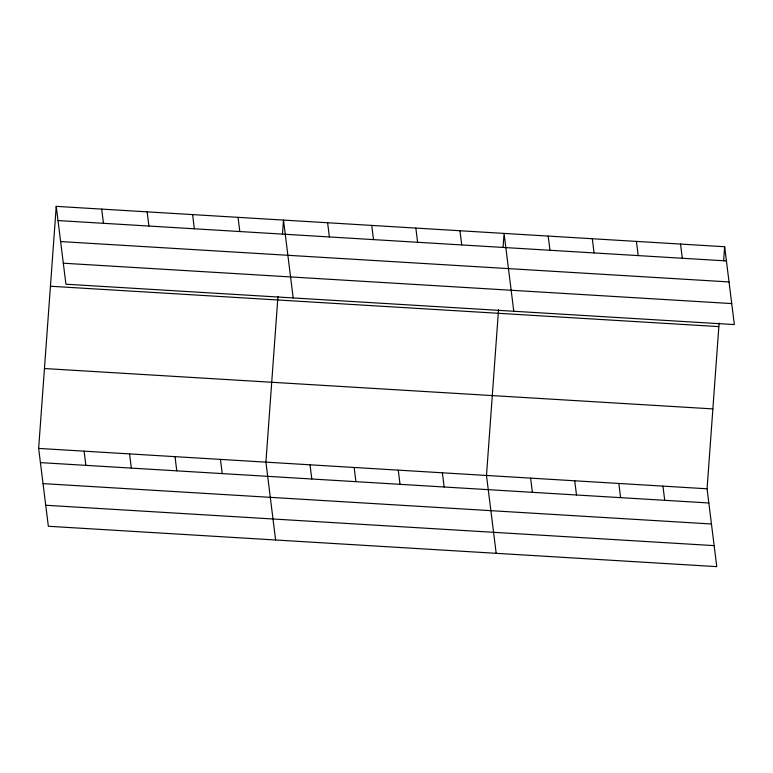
<?xml version="1.0" encoding="UTF-8"?>
<svg xmlns="http://www.w3.org/2000/svg" width="773" height="773" viewBox="0 0 773 773"><rect width="100%" height="100%" fill="white"/><g stroke="black" fill="none" stroke-linecap="round" stroke-linejoin="round"><path stroke-width="1.16" d="M719.103 323.085L707.073 488.787L716.764 566.638L48.351 526.268L38.65 448.417L56.236 206.362L724.649 246.732L734.35 324.583L65.927 284.213L56.236 206.362M277.951 296.446L265.912 462.148L275.613 539.998M282.474 234.18L283.498 220.083L293.189 297.943M498.527 309.76L486.488 475.463L496.189 553.313M503.049 247.505L504.073 233.407L513.774 311.258M723.625 260.83L724.649 246.732M58.004 220.556L726.417 260.926M60.613 241.562L729.036 281.932M63.309 263.207L731.731 303.576M50.429 286.242L718.851 326.612M44.448 368.537L712.87 408.907M38.65 448.417L707.073 488.787M40.418 462.612L708.841 502.981M43.037 483.618L711.46 523.988M45.733 505.262L714.155 545.632M680.54 244.065L682.308 258.259M636.421 241.398L638.189 255.592M662.954 486.12L664.722 500.315M592.302 238.741L594.07 252.935M618.835 483.454L620.603 497.657M548.192 236.074L549.961 250.268M574.726 480.796L576.494 494.991M530.607 478.129L532.375 492.324M459.954 230.741L461.723 244.944M415.845 228.083L417.613 242.278M442.378 472.805L444.146 487M371.726 225.416L373.494 239.611M398.259 470.139L400.028 484.333M327.607 222.75L329.375 236.944M354.14 467.472L355.909 481.666M310.031 464.805L311.799 479.009M238.045 217.339L239.814 231.542M192.593 214.594L194.361 228.789M220.46 459.404L222.228 473.598M147.141 211.85L148.909 226.045M175.007 456.65L176.775 470.854M101.688 209.106L103.456 223.3M129.555 453.906L131.323 468.109M84.102 451.161L85.871 465.356"/></g></svg>
